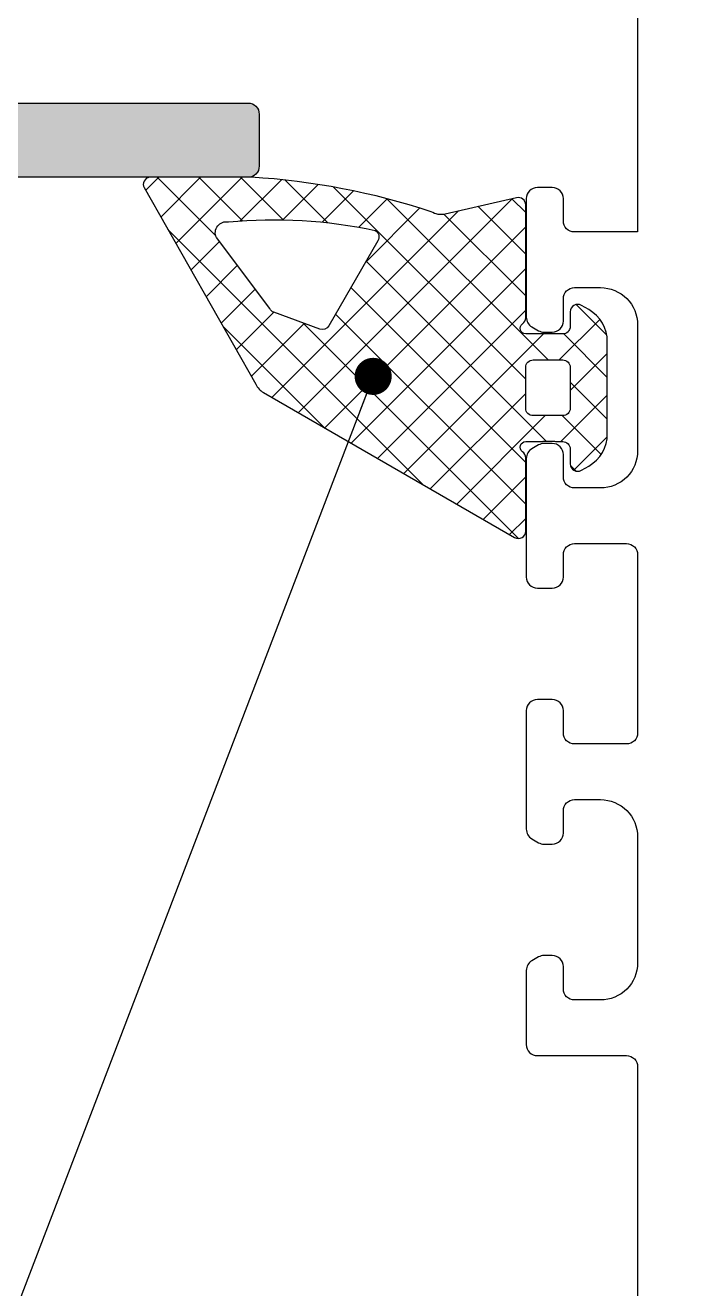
# Model space of a CAD drawing. Header units: millimetres. Extents: x 12 to 3612, y 18 to 315.
# Drawn here: x 1602.6 to 1620.41, y 117.32 to 151.38 of the extents above; entities that cross this region are included whole.
import ezdxf

# ---------------------------------------------------------------- set-up
doc = ezdxf.new("R2010")
doc.units = ezdxf.units.MM
doc.styles.get("Standard").update_dxf_attribs({"font": 'arial.ttf'})
doc.dimstyles.new('ISO-25', dxfattribs={"dimtxt": 2.5, "dimasz": 2.5, "dimexe": 1.25, "dimexo": 0.625, "dimtad": 1, "dimtxsty": 'Standard', "dimcen": 2.5, "dimadec": 0, "dimazin": 0, "dimtfac": 1, "dimtmove": 0, "dimatfit": 3, "dimfxl": 1, "dimarcsym": 0})

# ---------------------------------------------------------------- blocks, each defined once
blk = doc.blocks.new('F03030')
h = blk.add_hatch()
h.set_pattern_fill('ANSI37', color=35, scale=0.25, angle=90, style=0)
h.set_pattern_definition([(135, (3014.2034, 3170.1891), (-0.561266, -0.561266), []), (225, (3014.2034, 3170.1891), (0.561266, -0.561266), [])])
h.paths.add_polyline_path([(2415.063, 1122.917, 0.064618), (2415.993, 1127.763), (2415.993, 1130.515, 0.488479), (2415.712, 1130.658), (2410.411, 1127.642, 0.153915), (2410.189, 1127.439), (2406.281, 1120.669, 0.57735), (2406.454, 1120.369), (2408.43, 1120.369, 0.245393), (2408.594, 1120.454, -0.734238), (2408.867, 1120.369), (2408.867, 1119.942, -0.073718), (2408.88, 1119.855), (2408.88, 1119.635, -0.073718), (2408.867, 1119.548), (2408.867, 1119.369, -0.414214), (2408.667, 1119.169), (2408.267, 1119.169, 0.57735), (2408.094, 1118.869), (2408.209, 1118.669, 0.267949), (2409.075, 1118.169), (2411.559, 1118.169, 0.267949), (2412.425, 1118.669), (2412.54, 1118.869, 0.57735), (2412.367, 1119.169), (2411.969, 1119.169, -0.414214), (2411.769, 1119.369), (2411.769, 1120.369, -0.734238), (2412.043, 1120.454, 0.245393), (2412.207, 1120.369), (2415.246, 1120.369, 0.482343), (2415.441, 1120.614), (2414.997, 1122.536, -0.200819)])
h.paths.add_polyline_path([(2411.9, 1125.918), (2412.352, 1127.158, -0.198912), (2412.455, 1127.271), (2414.368, 1128.708, -0.611432), (2414.789, 1128.38, -0.076342), (2414.559, 1124.43, -0.423269), (2414.282, 1124.352), (2411.988, 1125.676, -0.36397)], flags=16)
h.paths.add_polyline_path([(2409.567, 1119.369), (2409.567, 1120.169, -0.414214), (2409.767, 1120.369), (2410.869, 1120.369, -0.414214), (2411.069, 1120.169), (2411.069, 1119.369, -0.414214), (2410.869, 1119.169), (2409.767, 1119.169, -0.414214)], flags=16)
at = {"color": 35}
for points in [[(2415.441, 1120.614), (2414.997, 1122.536, -0.200819), (2415.063, 1122.917, 0.064618), (2415.993, 1127.763), (2415.993, 1130.515, 0.488479), (2415.712, 1130.658), (2410.411, 1127.642, 0.153915), (2410.189, 1127.439), (2406.281, 1120.669, 0.57735), (2406.454, 1120.369), (2408.43, 1120.369, 0.245393), (2408.594, 1120.454, -0.734238), (2408.867, 1120.369), (2408.867, 1119.942, -0.073718), (2408.88, 1119.855), (2408.88, 1119.635, -0.073718), (2408.867, 1119.548), (2408.867, 1119.369, -0.414214), (2408.667, 1119.169), (2408.267, 1119.169, 0.57735), (2408.094, 1118.869), (2408.209, 1118.669, 0.267949), (2409.075, 1118.169), (2411.559, 1118.169, 0.267949), (2412.425, 1118.669), (2412.54, 1118.869, 0.57735), (2412.367, 1119.169), (2411.969, 1119.169, -0.414214), (2411.769, 1119.369), (2411.769, 1120.369, -0.734238), (2412.043, 1120.454, 0.245393), (2412.207, 1120.369), (2415.246, 1120.369, 0.482343)], [(2411.9, 1125.918), (2412.352, 1127.158, -0.198912), (2412.455, 1127.271), (2414.368, 1128.708, -0.611432), (2414.789, 1128.38, -0.076342), (2414.559, 1124.43, -0.423269), (2414.282, 1124.352), (2411.988, 1125.676, -0.36397)], [(2409.567, 1119.369), (2409.567, 1120.169, -0.414214), (2409.767, 1120.369), (2410.869, 1120.369, -0.414214), (2411.069, 1120.169), (2411.069, 1119.369, -0.414214), (2410.869, 1119.169), (2409.767, 1119.169, -0.414214)]]:
    blk.add_lwpolyline(points, format="xyb", close=True, dxfattribs=at)
blk = doc.blocks.new('A02185')
at = {"color": 31}
blk.add_lwpolyline([(-1963.84, 2812.729), (-1963.84, 2805.429), (-1962.14, 2805.429, 0.414213), (-1961.84, 2805.729), (-1961.84, 2806.329, -0.414213), (-1961.54, 2806.629), (-1961.14, 2806.629, -0.414213), (-1960.84, 2806.329), (-1960.84, 2803.133, -0.267949), (-1960.99, 2802.873), (-1961.17, 2802.769, -0.131652), (-1961.32, 2802.729), (-1961.54, 2802.729, -0.414213), (-1961.84, 2803.029), (-1961.84, 2803.629, 0.414214), (-1962.14, 2803.929), (-1962.84, 2803.929, 0.414214), (-1963.84, 2802.929), (-1963.84, 2799.529, 0.414214), (-1962.84, 2798.529), (-1962.14, 2798.529, 0.414214), (-1961.84, 2798.829), (-1961.84, 2799.429, -0.414214), (-1961.54, 2799.729), (-1961.32, 2799.729, -0.131652), (-1961.17, 2799.688), (-1960.99, 2799.584, -0.267949), (-1960.84, 2799.325), (-1960.84, 2796.129, -0.414213), (-1961.14, 2795.829), (-1961.54, 2795.829, -0.414213), (-1961.84, 2796.129), (-1961.84, 2796.729, 0.414214), (-1962.14, 2797.029), (-1963.54, 2797.029, 0.414214), (-1963.84, 2796.729), (-1963.84, 2791.929, 0.414214), (-1963.54, 2791.629), (-1962.14, 2791.629, 0.414214), (-1961.84, 2791.929), (-1961.84, 2792.529, -0.414213), (-1961.54, 2792.829), (-1961.14, 2792.829, -0.414213), (-1960.84, 2792.529), (-1960.84, 2789.333, -0.267949), (-1960.99, 2789.073), (-1961.17, 2788.969, -0.131652), (-1961.32, 2788.929), (-1961.54, 2788.929, -0.414214), (-1961.84, 2789.229), (-1961.84, 2789.829, 0.414214), (-1962.14, 2790.129), (-1962.84, 2790.129, 0.414214), (-1963.84, 2789.129), (-1963.84, 2785.729, 0.414214), (-1962.84, 2784.729), (-1962.14, 2784.729, 0.414214), (-1961.84, 2785.029), (-1961.84, 2785.629, -0.414213), (-1961.54, 2785.929), (-1961.32, 2785.929, -0.131652), (-1961.17, 2785.888), (-1960.99, 2785.784, -0.267949), (-1960.84, 2785.525), (-1960.84, 2783.529, -0.414214), (-1961.14, 2783.229), (-1963.54, 2783.229, 0.414214), (-1963.84, 2782.929), (-1963.84, 2776.229, 0.414214)], format="xyb", dxfattribs=at)
blk = doc.blocks.new('50MN656')
at = {"ltscale": 10}
h = blk.add_hatch(color=252, dxfattribs=at)
h.paths.add_polyline_path([(-1916.185, 2800.194), (-1916.185, 2850.694), (-1970.885, 2850.694, 0.414214), (-1971.185, 2850.394), (-1971.185, 2846.194), (-1969.816, 2846.194, 0.267949), (-1969.556, 2846.344), (-1969.325, 2846.744, 0.57735), (-1969.585, 2847.194), (-1969.985, 2847.194), (-1969.985, 2848.394, -0.414214), (-1969.485, 2848.894), (-1966.085, 2848.894, -0.414214), (-1965.585, 2848.394), (-1965.585, 2847.194), (-1965.985, 2847.194, 0.57735), (-1966.244, 2846.744), (-1966.014, 2846.344, 0.267949), (-1965.754, 2846.194), (-1963.511, 2846.194, 0.267949), (-1963.251, 2846.344), (-1963.02, 2846.744, 0.57735), (-1963.28, 2847.194), (-1964.18, 2847.194), (-1964.18, 2848.894), (-1949.185, 2848.894), (-1949.185, 2847.194), (-1950.186, 2847.194, 0.520567), (-1950.468, 2846.792), (-1950.298, 2846.323, 0.315299), (-1949.828, 2845.994), (-1949.185, 2845.994), (-1949.185, 2842.694), (-1950.385, 2842.694, 0.198912), (-1950.597, 2842.607), (-1950.821, 2842.382, -0.198912), (-1951.033, 2842.294), (-1953.185, 2842.294, 0.414214), (-1953.685, 2841.794), (-1953.685, 2838.552, 0.267949), (-1953.535, 2838.292), (-1953.435, 2838.235, 0.131652), (-1953.285, 2838.194), (-1952.485, 2838.194, 0.414214), (-1952.185, 2838.494), (-1952.185, 2839.496, 0.065543), (-1952.195, 2839.573), (-1952.474, 2840.617, -0.57735), (-1952.107, 2840.984), (-1951.064, 2840.705, 0.065543), (-1950.986, 2840.694), (-1950.683, 2840.694, 0.065543), (-1950.606, 2840.705), (-1949.562, 2840.984, -0.493145), (-1949.185, 2840.694), (-1949.185, 2830.994), (-1948.885, 2830.694), (-1949.185, 2830.394), (-1949.185, 2820.694, -0.493145), (-1949.562, 2820.405), (-1950.606, 2820.684, 0.065543), (-1950.683, 2820.694), (-1950.986, 2820.694, 0.065543), (-1951.064, 2820.684), (-1952.107, 2820.405, -0.57735), (-1952.474, 2820.772), (-1952.195, 2821.815, 0.065543), (-1952.185, 2821.893), (-1952.185, 2822.894, 0.414214), (-1952.485, 2823.194), (-1953.285, 2823.194, 0.131652), (-1953.435, 2823.154), (-1953.535, 2823.096, 0.267949), (-1953.685, 2822.837), (-1953.685, 2819.194, 0.414214), (-1953.185, 2818.694), (-1952.485, 2818.694, 0.198912), (-1952.273, 2818.782), (-1952.048, 2819.007, -0.198912), (-1951.836, 2819.094), (-1951.033, 2819.094, -0.198912), (-1950.821, 2819.007), (-1950.597, 2818.782, 0.198912), (-1950.385, 2818.694), (-1946.785, 2818.694, -0.414214), (-1946.485, 2818.394), (-1946.485, 2809.494, -0.414214), (-1946.785, 2809.194), (-1953.385, 2809.194, 0.414214), (-1953.685, 2808.894), (-1953.685, 2807.494, 0.414214), (-1953.385, 2807.194), (-1946.785, 2807.194, -0.414214), (-1946.485, 2806.894), (-1946.485, 2800.494, 0.414214), (-1946.185, 2800.194), (-1943.085, 2800.194, 0.680876), (-1942.88, 2800.714), (-1944.189, 2801.935, -0.208), (-1944.285, 2802.154), (-1944.285, 2803.094, -0.414214), (-1943.985, 2803.394), (-1924.685, 2803.394, -0.414214), (-1924.385, 2803.094), (-1924.385, 2802.154, -0.208), (-1924.48, 2801.935), (-1925.789, 2800.714, 0.680876), (-1925.585, 2800.194), (-1921.742, 2800.194, 0.267949), (-1921.483, 2800.344), (-1921.425, 2800.444, 0.131652), (-1921.385, 2800.594), (-1921.385, 2800.894, 0.414214), (-1921.685, 2801.194), (-1922.285, 2801.194, -0.414214), (-1922.585, 2801.494), (-1922.585, 2803.494, -0.414214), (-1922.285, 2803.794), (-1918.309, 2803.794, -0.198912), (-1918.097, 2803.707), (-1917.273, 2802.882, -0.198912), (-1917.185, 2802.67), (-1917.185, 2801.494, -0.414214), (-1917.485, 2801.194), (-1918.085, 2801.194, 0.414214), (-1918.385, 2800.894), (-1918.385, 2800.594, 0.131652), (-1918.344, 2800.444), (-1918.287, 2800.344, 0.267949), (-1918.027, 2800.194)])
h.paths.add_polyline_path([(-1944.685, 2819.994), (-1944.685, 2805.394), (-1917.985, 2805.394), (-1917.985, 2848.894), (-1947.185, 2848.894), (-1947.185, 2842.994, 0.414214), (-1946.885, 2842.694), (-1944.985, 2842.694, -0.414214), (-1944.685, 2842.394), (-1944.685, 2841.194, -0.414214), (-1944.985, 2840.894), (-1946.885, 2840.894, 0.414214), (-1947.185, 2840.594), (-1947.185, 2820.294), (-1944.985, 2820.294, -0.414214)], flags=16)
at = {"color": 252, "ltscale": 10}
blk.add_lwpolyline([(-1946.785, 2809.194), (-1953.385, 2809.194, 0.414214), (-1953.685, 2808.894), (-1953.685, 2807.494, 0.414214), (-1953.385, 2807.194), (-1946.785, 2807.194, -0.414214)], format="xyb", dxfattribs=at)

msp = doc.modelspace()

# ---------------------------------------------------------------- block references
at = {"xscale": -1}
for name, p in [('50MN656', (-344.774, -2659.915)), ('A02185', (-344.729, -2659.625))]:
    msp.add_blockref(name, p, dxfattribs=at)
at = {"rotation": 90.00000000000001}
msp.add_blockref('F03030', (2736.464, -2268.713), dxfattribs=at)

# ---------------------------------------------------------------- leaders
at = {"color": 0, "ltscale": 0.5}
msp.add_leader([(1611.983, 141.913), (1590.358, 85.413)], dimstyle='ISO-25', override={"dimscale": 2, "dimasz": 0.5, "dimclre": 140, "dimldrblk": 'Dot'}, dxfattribs=at)

doc.saveas('drawing.dxf')
